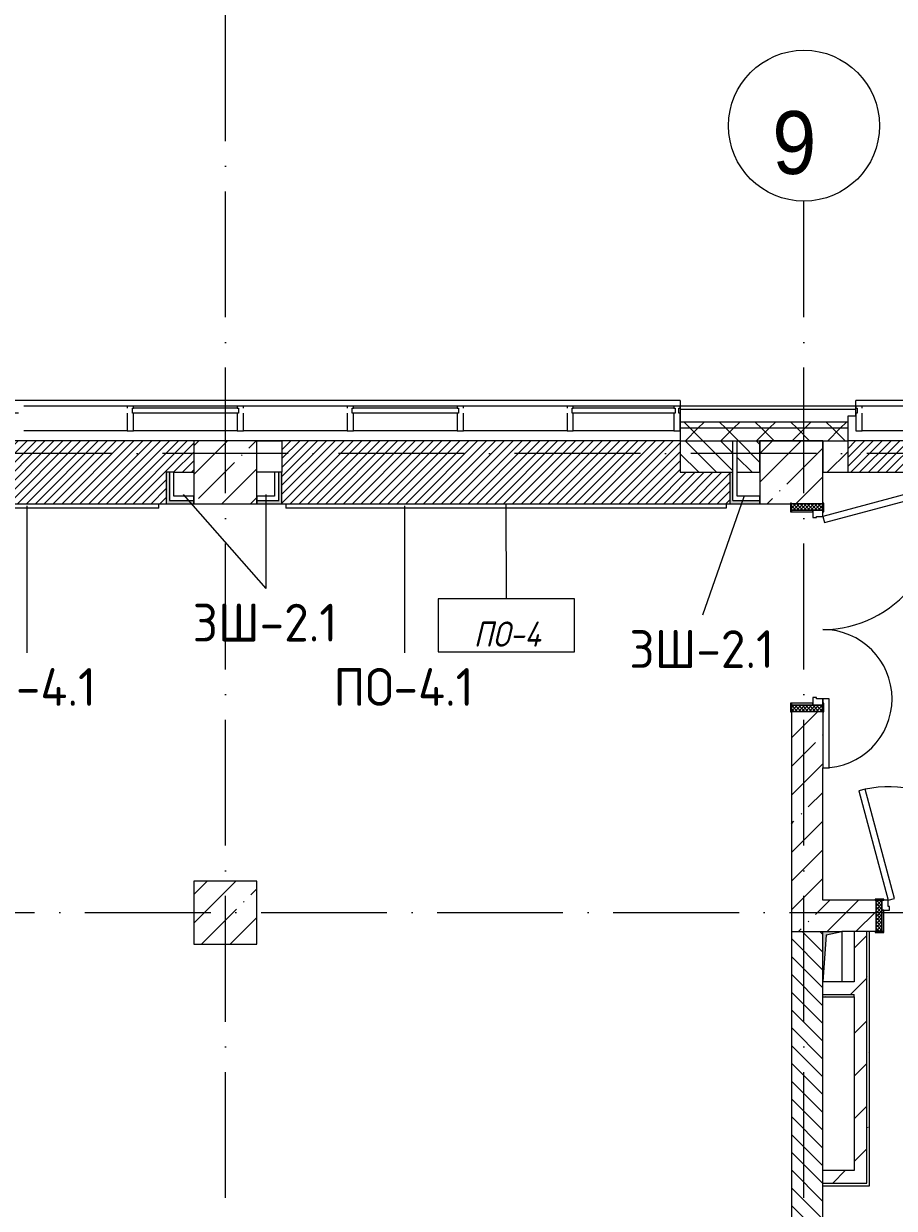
# Model space of a CAD drawing. Header units: millimetres. Extents: x -6467 to 106027, y -7090 to 195095.
# Drawn here: x 8247 to 15168, y 41631 to 51047 of the extents above; entities that cross this region are included whole.
import ezdxf

# ---------------------------------------------------------------- set-up
doc = ezdxf.new("R2010")
doc.units = ezdxf.units.MM
doc.linetypes.add('50_200_ШТРИХ_1Т_ш5_п1_п1_', pattern=[1400, 1000, -200, 0, -200])
for name, color, linetype, lineweight in [('A-DOOR', 7, 'Continuous', 9), ('A-DOOR-2', 7, 'Continuous', 5), ('A-DOOR-FRAM', 7, 'Continuous', 9), ('A-DOOR-FRAM-2', 7, 'Continuous', 5), ('A-FLOR', 7, 'Continuous', 9), ('A-FLOR-IDEN', 7, 'Continuous', 9), ('A-GLAZ', 7, 'Continuous', 5), ('A-GLAZ-CWMG', 7, 'Continuous', 9), ('A-GLAZ-CWMG-1', 7, 'Continuous', 20), ('A-WALL', 7, 'Continuous', 5), ('A-WALL-FNSH-1', 7, 'Continuous', 5), ('A-WALL-IDEN', 7, 'Continuous', 9), ('I-WALL', 7, 'Continuous', 5), ('S-COLS', 7, 'Continuous', 9), ('S-COLS-1', 7, 'Continuous', 5)]:
    doc.layers.add(name, color=color, linetype=linetype, lineweight=lineweight)
for name, color, linetype, lineweight, true_color in [('A-FLOR-PATT-1', 7, 'Continuous', 5, 0xd61c12), ('A-FLOR-PATT-4', 7, 'Continuous', 5, 0x0e5ada), ('A-WALL-1', 7, 'Continuous', 5, 0x77b143), ('I-WALL-1', 7, 'Continuous', 5, 0x787878), ('M-EQPM-1', 7, 'Continuous', 9, 0xaaaaaa), ('M-EQPM-2', 7, 'Continuous', 9, 0xe2e2e2), ('Оси-1', 7, 'Continuous', 20, 0xaaaaaa), ('Оси-2', 7, 'Continuous', 9, 0xaaaaaa), ('Оси-3', 7, '50_200_ШТРИХ_1Т_ш5_п1_п1_', 9, 0xaaaaaa)]:
    doc.layers.add(name, color=color, linetype=linetype, lineweight=lineweight, true_color=true_color)
doc.styles.add('Arial', font='arial.ttf', dxfattribs={"width": 0.9, "height": 500})
doc.styles.add('GOST Common', font='', dxfattribs={"height": 300})
doc.styles.add('GOST Common_I', font='', dxfattribs={"width": 0.9, "height": 200})
doc.styles.get('GOST Common').set_extended_font_data('GOST Common')
doc.styles.get('GOST Common_I').set_extended_font_data('GOST Common', italic=True)
pattern_1 = [(45, (0, 0), (-228.0985, 228.0985), []), (45, (228.1, 0), (-228.0985, 228.0985), [403.225, -80.645, 6.706, -73.939])]
pattern_2 = [(135, (0, 0), (-70.71068, -70.71068), [])]
pattern_3 = [(45, (0, 0), (-141.42136, 141.42136), []), (135, (0, 0), (-141.42136, -141.42136), [])]
pattern_4 = [(45, (0, 0), (-169.7056, 169.7056), [])]
pattern_5 = [(0, (0, 0), (406.4, 101.6), [6.706, -298.094, 6.706, -298.094, -1625.6]), (0, (0, 0), (406.4, 101.6), [-609.6, 6.706, -602.894, 6.706, -298.094, -711.2]), (0, (0, 0), (406.4, 101.6), [-1524, 6.706, -196.494, 6.706, -501.294]), (120, (152.4, 50.8), (-291.18818, 301.15272), [6.706, -298.094, 6.706, -298.094, -1625.6]), (120, (152.4, 50.8), (-291.18818, 301.15272), [-609.6, 6.706, -602.894, 6.706, -298.094, -711.2]), (120, (152.4, 50.8), (-291.18818, 301.15272), [-1524, 6.706, -196.494, 6.706, -501.294]), (240, (203.2, 254), (-115.21182, -402.75272), [6.706, -298.094, 6.706, -298.094, -1625.6]), (240, (203.2, 254), (-115.21182, -402.75272), [-609.6, 6.706, -602.894, 6.706, -298.094, -711.2]), (240, (203.2, 254), (-115.21182, -402.75272), [-1524, 6.706, -196.494, 6.706, -501.294])]

# ---------------------------------------------------------------- blocks, each defined once
blk = doc.blocks.new('BSC_Колонна _Прямоугольная - 500х500-V10-АИ_План этажа Радиаторы_2')
at = {"layer": 'S-COLS-1'}
h = blk.add_hatch(dxfattribs=at)
h.set_pattern_fill('FP_38', color=256, style=0, pattern_type=2)
h.set_pattern_definition([(45, (-9850, -43981.04), (-228.0985, 228.0985), []), (45, (-9621.9, -43981.04), (-228.0985, 228.0985), [403.225, -80.645, 6.706, -73.939])])
h.paths.add_polyline_path([(-250, -250), (250, -250), (250, 250), (-250, 250)])
for p, q in [((250, 250), (-250, 250)), ((-250, 250), (-250, -250)), ((250, -250), (250, 250)), ((-250, -250), (250, -250))]:
    blk.add_line(p, q, dxfattribs=at)
blk = doc.blocks.new('110_Дверь_СКБ_2Ст_Внутренняя1 - СОШ_Д-01_Дв_1650_1350_x2100h_Лестничная клетка _из коридора_ EIS60-25230119-АИ_План этажа Радиаторы_2')
at = {"layer": 'A-DOOR-2'}
h = blk.add_hatch(dxfattribs=at)
h.set_pattern_fill('FP_118', color=256, style=0, pattern_type=2)
h.set_pattern_definition([(135, (1501.41, 189.685), (-14.14214, -14.14214), []), (225, (1501.41, 189.685), (14.14214, -14.14214), [])])
h.paths.add_polyline_path([(837.5, 125), (787.5, 125), (787.5, -125), (837.5, -125), (837.5, -19.5)])
at = {"layer": 'A-DOOR-FRAM-2'}
h = blk.add_hatch(dxfattribs=at)
h.set_pattern_fill('FP_119', color=256, style=0, pattern_type=2)
h.set_pattern_definition([(45, (-621.384, 189.685), (-14.1421, 14.1421), []), (135, (-621.384, 189.685), (-14.1421, -14.1421), [])])
h.paths.add_polyline_path([(-762.5, 125), (-812.5, 125), (-812.5, -125), (-762.5, -125), (-762.5, -19.5)])
at = {"layer": 'A-DOOR'}
for p, q in [((-897.1, 1007.3), (-945.4, 994.3)), ((-945.4, 994.3), (-712.5, 125)), ((-664.2, 137.9), (-897.1, 1007.3)), ((-712.5, 125), (-664.2, 137.9)), ((1287.5, 175), (737.5, 175)), ((737.5, 175), (737.5, 125)), ((737.5, 125), (1287.5, 125)), ((1287.5, 125), (1287.5, 175))]:
    blk.add_line(p, q, dxfattribs=at)
at = {"layer": 'A-DOOR-2'}
for centre, radius, end in [((-712.5, 125), 900, 105), ((737.5, 125), 550, 180)]:
    blk.add_arc(centre, radius, 0, end, dxfattribs=at)
at = {"layer": 'A-DOOR-FRAM'}
for p, q in [((-747.5, 133), (-817.5, 133)), ((-817.5, 133), (-817.5, 125)), ((-817.5, 125), (-747.5, 125)), ((-762.5, 125), (-812.5, 125)), ((-812.5, 125), (-812.5, -125)), ((-712.5, 125), (-762.5, 125)), ((-762.5, 125), (-762.5, 45)), ((-762.5, -125), (-762.5, 125)), ((-747.5, 125), (-762.5, 125)), ((-762.5, 125), (-762.5, 124)), ((-762.5, 124), (-747.5, 124)), ((-747.5, 125), (-747.5, 133)), ((-747.5, 124), (-747.5, 125)), ((-712.5, 75), (-712.5, 125)), ((737.5, 125), (737.5, 75)), ((787.5, 125), (737.5, 125)), ((842.5, 133), (772.5, 133)), ((772.5, 133), (772.5, 125)), ((787.5, 125), (772.5, 125)), ((772.5, 125), (772.5, 124)), ((772.5, 125), (842.5, 125)), ((772.5, 124), (787.5, 124)), ((787.5, 45), (787.5, 125)), ((837.5, 125), (787.5, 125)), ((787.5, 125), (787.5, -125)), ((787.5, 124), (787.5, 125)), ((837.5, -125), (837.5, 125)), ((842.5, 125), (842.5, 133)), ((-762.5, 45), (-702.5, 45)), ((-747.5, 45), (-762.5, 45)), ((-762.5, 45), (-762.5, -125)), ((-747.5, -125), (-747.5, 45)), ((-702.5, 75), (-712.5, 75)), ((-702.5, 45), (-702.5, 75)), ((737.5, 75), (727.5, 75)), ((727.5, 75), (727.5, 45)), ((727.5, 45), (787.5, 45)), ((787.5, 45), (772.5, 45)), ((772.5, 45), (772.5, -125)), ((787.5, -125), (787.5, 45)), ((-747.5, -125), (-817.5, -125)), ((-817.5, -125), (-817.5, -133)), ((-817.5, -133), (-747.5, -133)), ((-812.5, -125), (-762.5, -125)), ((-762.5, -125), (-747.5, -125)), ((-747.5, -133), (-747.5, -125)), ((772.5, -125), (787.5, -125)), ((842.5, -125), (772.5, -125)), ((772.5, -125), (772.5, -133)), ((772.5, -133), (842.5, -133)), ((787.5, -125), (837.5, -125)), ((842.5, -133), (842.5, -125))]:
    blk.add_line(p, q, dxfattribs=at)
blk = doc.blocks.new('Прямоугольный импост - Импост структурный с накладкой - 180мм-22882141-АИ_План этажа Радиаторы_2')
at = {"layer": 'A-GLAZ-CWMG-1'}
for p, q in [((-50, 40), (-50, 180)), ((-50, 180), (0, 180)), ((0, 180), (0, 40)), ((-40, 40), (-50, 40)), ((-50, -17), (-50, 0)), ((-50, 0), (-40, 0)), ((-40, 0), (-40, 40)), ((-10, 40), (-10, 0)), ((0, 40), (-10, 40)), ((-10, 0), (0, 0)), ((0, 0), (0, -17)), ((0, -17), (-50, -17))]:
    blk.add_line(p, q, dxfattribs=at)
blk = doc.blocks.new('Прямоугольный импост - Импост структурный с накладкой - 180мм-22881666-АИ_План этажа Радиаторы_2')
at = {"layer": 'A-GLAZ-CWMG'}
for p, q in [((6448.9, 48008), (5650, 48008)), ((6448.9, 47991), (5650, 47991)), ((6448.9, 47811), (5650, 47811))]:
    blk.add_line(p, q, dxfattribs=at)
blk = doc.blocks.new('Прямоугольный импост - Импост структурный с накладкой - 180мм-22512541-АИ_План этажа Радиаторы_2')
at = {"layer": 'A-GLAZ-CWMG-1'}
for p, q in [((-25, 40), (-25, 180)), ((-25, 180), (25, 180)), ((25, 180), (25, 40)), ((-25, -17), (-25, 0)), ((15, 40), (15, 0)), ((25, 40), (15, 40)), ((15, 0), (25, 0)), ((25, 0), (25, -17)), ((25, -17), (-25, -17))]:
    blk.add_line(p, q, dxfattribs=at)
blk = doc.blocks.new('Прямоугольный импост - Импост структурный с накладкой - 180мм-22881668-АИ_План этажа Радиаторы_2')
at = {"layer": 'A-GLAZ-CWMG'}
for p, q in [((12566.1, 48008), (11742.2, 48008)), ((12566.1, 47811), (11742.2, 47811))]:
    blk.add_line(p, q, dxfattribs=at)
blk = doc.blocks.new('Прямоугольный импост - Импост структурный с накладкой - 180мм-V245-АИ_План этажа Радиаторы_2')
at = {"layer": 'A-GLAZ-CWMG-1'}
for p, q in [((-25, 40), (-25, 180)), ((-25, 180), (25, 180)), ((25, 180), (25, 40)), ((-15, 40), (-25, 40)), ((-25, -17), (-25, 0)), ((-25, 0), (-15, 0)), ((-15, 0), (-15, 40)), ((25, 0), (25, -17)), ((25, -17), (-25, -17))]:
    blk.add_line(p, q, dxfattribs=at)
blk = doc.blocks.new('Прямоугольный импост - Импост структурный с накладкой - 180мм-V246-АИ_План этажа Радиаторы_2')
at = {"layer": 'A-GLAZ-CWMG'}
for p, q in [((11692.2, 48008), (10868.3, 48008)), ((11692.2, 47991), (10868.3, 47991)), ((11692.2, 47811), (10868.3, 47811))]:
    blk.add_line(p, q, dxfattribs=at)
blk = doc.blocks.new('Прямоугольный импост - Импост структурный с накладкой - 180мм-22512539-АИ_План этажа Радиаторы_2')
at = {"layer": 'A-GLAZ-CWMG'}
for p, q in [((15687, 48008), (14912, 48008)), ((15687, 47811), (14912, 47811))]:
    blk.add_line(p, q, dxfattribs=at)
blk = doc.blocks.new('Прямоугольный импост - Импост структурный с накладкой - 180мм-22512563-АИ_План этажа Радиаторы_2')
at = {"layer": 'A-GLAZ-CWMG-1'}
for p, q in [((0, 180), (-50, 180)), ((-50, 180), (-50, 40)), ((0, 40), (0, 180)), ((-50, 0), (-50, -17)), ((-10, 0), (-10, 40)), ((-10, 40), (0, 40)), ((0, 0), (-10, 0)), ((0, -17), (0, 0)), ((-50, -17), (0, -17))]:
    blk.add_line(p, q, dxfattribs=at)
blk = doc.blocks.new('Канал вертикальный прямоугольный - Шахта - значок проема-24087328-АИ_План этажа Радиаторы_2')
at = {"layer": 'M-EQPM-2'}
blk.add_hatch(color=256, dxfattribs=at).paths.add_polyline_path([(75, 200), (-75, 200), (-75, -200), (-47.5, 172.5)])
at = {"layer": 'M-EQPM-1'}
for p, q in [((-75, -200), (-75, 200)), ((-75, 200), (75, 200)), ((-47.5, 172.5), (75, 200)), ((75, 200), (75, -200)), ((-47.5, 172.5), (-75, -200)), ((75, -200), (-75, -200))]:
    blk.add_line(p, q, dxfattribs=at)
blk = doc.blocks.new('Отлив_СКБ - Отлив витража-V409-АИ_План этажа Радиаторы_2')
at = {"layer": 'A-GLAZ'}
for p, q in [((0, 57), (0, 100)), ((875, 100), (0, 100)), ((875, 100), (875, 57)), ((0, 2), (10, 2)), ((865, 2), (875, 2))]:
    blk.add_line(p, q, dxfattribs=at)
blk = doc.blocks.new('Отлив_СКБ - Отлив витража-25813951-АИ_План этажа Радиаторы_2')
at = {"layer": 'A-GLAZ'}
for p, q in [((0, 57), (0, 100)), ((7855, 100), (0, 100)), ((7855, 100), (7855, 57)), ((30, 2), (848.9, 2)), ((1752.8, 2), (2596.7, 2)), ((3500.6, 2), (4344.4, 2)), ((5248.3, 2), (6092.2, 2)), ((6996.1, 2), (7815, 2)), ((7845, 2), (7855, 2)), ((838.9, 0), (40, 0)), ((2586.7, 0), (1762.8, 0)), ((4334.4, 0), (3510.6, 0)), ((6082.2, 0), (5258.3, 0)), ((7805, 0), (7006.1, 0))]:
    blk.add_line(p, q, dxfattribs=at)
blk = doc.blocks.new('Ось сетки - Круг_Ø6_00__ISO-2_5_0_9K_-17386508-АИ_План этажа Радиаторы_2')
at = {"layer": 'Оси-1'}
blk.add_circle((0, 0), 3, dxfattribs=at)
blk = doc.blocks.new('AAR_СКБ_Марка_Перекрытия_1 мм - Марка пола-27961726-АИ_План этажа Радиаторы_2')
at = {"layer": 'A-FLOR-IDEN'}
for p, q in [((2.723, 2.101), (-2.69, 2.101)), ((-2.69, 2.101), (-2.69, 0)), ((2.723, 0), (2.723, 2.101)), ((-2.69, 0), (2.723, 0))]:
    blk.add_line(p, q, dxfattribs=at)

msp = doc.modelspace()

# ---------------------------------------------------------------- hatches: boundary and pattern name
at = {"layer": 'A-FLOR-PATT-1'}
h = msp.add_hatch(dxfattribs=at)
h.set_pattern_fill('FP_362', color=256, style=0, pattern_type=2)
h.set_pattern_definition([(45, (7600, 47481.04), (-35.3553, 35.3553), [])])
h.paths.add_polyline_path([(9362.1, 47231), (9380, 47231), (9380, 47481), (9600, 47481), (9600, 47731), (5600, 47731), (5600, 47481), (5841.1, 47481), (5841.1, 47231), (6150.5, 47231)])
h = msp.add_hatch(dxfattribs=at)
h.set_pattern_fill('FP_363', color=256, style=0, pattern_type=2)
h.set_pattern_definition([(45, (12100, 47481.04), (-35.3553, 35.3553), [])])
h.paths.add_polyline_path([(12794.5, 47231), (13860, 47231), (13860, 47481), (13465, 47481), (13465, 47731), (10300, 47731), (10300, 47231)])
at = {"layer": 'A-FLOR-PATT-4'}
h = msp.add_hatch(dxfattribs=at)
h.set_pattern_fill('FP_353', color=256, style=0, pattern_type=2)
h.set_pattern_definition([(225, (15300, 47606.04), (35.3553, -35.3553), [])])
h.paths.add_polyline_path([(14800, 47481), (15800, 47481), (15800, 47731), (14800, 47731), (14800, 47555.3)])
at = {"layer": 'A-WALL'}
h = msp.add_hatch(dxfattribs=at)
h.set_pattern_fill('FP_125', color=256, style=0, pattern_type=2)
h.set_pattern_definition(pattern_3)
h.paths.add_polyline_path([(23650, 47831), (23700, 47831), (23700, 47881), (15800, 47881), (15800, 47831), (22760.4, 47831)])
h.paths.add_polyline_path([(14800, 47831), (14800, 47881), (13465, 47881), (13465, 47831), (14455.5, 47831)])
h.paths.add_polyline_path([(5600, 47831), (5600, 47881), (-2550, 47881), (-2550, 47831), (2828.5, 47831)])
h = msp.add_hatch(dxfattribs=at)
h.set_pattern_fill('FP_125', color=256, style=0, pattern_type=2)
h.set_pattern_definition(pattern_3)
h.paths.add_polyline_path([(23550, 47731), (23650, 47731), (23650, 47831), (15800, 47831), (15800, 47731), (22760.4, 47731)])
h.paths.add_polyline_path([(14800, 47731), (14800, 47831), (13465, 47831), (13465, 47731), (14455.5, 47731)])
h.paths.add_polyline_path([(5600, 47731), (5600, 47831), (-2450, 47831), (-2450, 47731), (2828.5, 47731)])
h = msp.add_hatch(dxfattribs=at)
h.set_pattern_fill('FP_1', color=256, style=0, pattern_type=2)
h.set_pattern_definition(pattern_1)
h.paths.add_polyline_path([(23050, 47481), (23550, 47481), (23550, 47731), (15800, 47731), (15800, 47481), (22760.4, 47481)])
h.paths.add_polyline_path([(14600, 47481), (14800, 47481), (14800, 47731), (14600, 47731), (14600, 47555.3)])
h = msp.add_hatch(dxfattribs=at)
h.set_pattern_fill('FP_1', color=256, style=0, pattern_type=2)
h.set_pattern_definition(pattern_1)
h.paths.add_polyline_path([(14350, 43831), (14600, 43831), (14600, 45581), (14350, 45581), (14350, 44739.5)])
h = msp.add_hatch(dxfattribs=at)
h.set_pattern_fill('FP_1', color=256, style=0, pattern_type=2)
h.set_pattern_definition(pattern_1)
h.paths.add_polyline_path([(23050, 43831), (23050, 44081), (16670, 44081), (16670, 43831), (22760.4, 43831)])
h.paths.add_polyline_path([(14750, 43831), (15020, 43831), (15020, 44081), (14600, 44081), (14600, 43831), (14627.5, 43831)])
at = {"layer": 'A-WALL-1'}
for points in [[(9405, 47256), (9405, 47481), (9380, 47481), (9380, 47256)], [(10300, 47231), (10300, 47481), (10275, 47481), (10275, 47231)], [(13885, 47256), (13885, 47481), (13860, 47481), (13860, 47256)], [(9600, 47231), (9600, 47256), (9380, 47256), (9380, 47231), (9472.5, 47231)], [(10100, 47231), (10275, 47231), (10275, 47256), (10100, 47256)], [(14100, 47231), (14100, 47256), (13860, 47256), (13860, 47231)]]:
    msp.add_hatch(color=256, dxfattribs=at).paths.add_polyline_path(points)
at = {"layer": 'I-WALL'}
h = msp.add_hatch(dxfattribs=at)
h.set_pattern_fill('FP_2', color=256, style=0, pattern_type=2)
h.set_pattern_definition(pattern_2)
h.paths.add_polyline_path([(13920, 47481), (14100, 47481), (14100, 47731), (13920, 47731), (13920, 47555.3)])
h.paths.add_polyline_path([(13885, 47481), (13885, 47731), (13465, 47731), (13465, 47481), (13860, 47481)])
h = msp.add_hatch(dxfattribs=at)
h.set_pattern_fill('FP_2', color=256, style=0, pattern_type=2)
h.set_pattern_definition(pattern_2)
h.paths.add_polyline_path([(14600, 32731), (14598, 33749), (14350, 33749), (14350, 32731)])
h.paths.add_polyline_path([(14600, 35511), (14600, 38231), (14350, 38231), (14352, 35513), (14598, 35511)])
h.paths.add_polyline_path([(14600, 38731), (14600, 43831), (14350, 43831), (14350, 38731), (14477.8, 38731)])
h = msp.add_hatch(dxfattribs=at)
h.set_pattern_fill('FP_5', color=256, style=0, pattern_type=2)
h.set_pattern_definition(pattern_4)
h.paths.add_polyline_path([(14850, 41931), (14950, 41931), (14950, 43831), (14850, 43831), (14850, 43311)])
h = msp.add_hatch(dxfattribs=at)
h.set_pattern_fill('FP_5', color=256, style=0, pattern_type=2)
h.set_pattern_definition(pattern_4)
h.paths.add_polyline_path([(14627.5, 43331), (14850, 43331), (14850, 43431), (14600, 43431), (14600, 43331)])
h = msp.add_hatch(dxfattribs=at)
h.set_pattern_fill('FP_5', color=256, style=0, pattern_type=2)
h.set_pattern_definition(pattern_4)
h.paths.add_polyline_path([(14950, 41831), (14950, 41931), (14600, 41931), (14600, 41831)])
at = {"layer": 'I-WALL-1'}
h = msp.add_hatch(dxfattribs=at)
h.set_pattern_fill('FP_3', color=256, style=0, pattern_type=2)
h.set_pattern_definition(pattern_5)
h.paths.add_polyline_path([(14950, 41831), (14970, 41831), (14970, 43831), (14950, 43831), (14950, 41923.8)])
h = msp.add_hatch(dxfattribs=at)
h.set_pattern_fill('FP_3', color=256, style=0, pattern_type=2)
h.set_pattern_definition(pattern_5)
h.paths.add_polyline_path([(14850, 43311), (14850, 43331), (14600, 43331), (14600, 43311)])
h = msp.add_hatch(dxfattribs=at)
h.set_pattern_fill('FP_3', color=256, style=0, pattern_type=2)
h.set_pattern_definition(pattern_5)
h.paths.add_polyline_path([(14600, 41811), (14970, 41811), (14970, 41831), (14600, 41831)])
at = {"layer": 'S-COLS-1'}
h = msp.add_hatch(dxfattribs=at)
h.set_pattern_fill('FP_1', color=256, style=0, pattern_type=2)
h.set_pattern_definition(pattern_1)
h.paths.add_polyline_path([(9600, 47231), (10100, 47231), (10100, 47731), (9600, 47731), (9600, 47555.3)])
h = msp.add_hatch(dxfattribs=at)
h.set_pattern_fill('FP_1', color=256, style=0, pattern_type=2)
h.set_pattern_definition(pattern_1)
h.paths.add_polyline_path([(14100, 47231), (14342, 47231), (14342, 47236), (14350, 47236), (14350, 47231), (14600, 47231), (14600, 47731), (14100, 47731), (14100, 47481)])

# ---------------------------------------------------------------- linework, layer by layer
at = {"layer": 'A-FLOR'}
for p, q in [((9600, 47731), (5600, 47731)), ((13465, 47731), (10300, 47731)), ((10300, 47731), (10300, 47481)), ((15800, 47731), (14800, 47731)), ((9440, 47481), (9600, 47481)), ((14800, 47481), (15800, 47481)), ((5841.1, 47231), (9380, 47231)), ((10300, 47231), (13860, 47231))]:
    msp.add_line(p, q, dxfattribs=at)
at = {"layer": 'A-FLOR-IDEN'}
msp.add_line((12080, 47231), (12083.4, 46475.5), dxfattribs=at)
at = {"layer": 'A-WALL'}
for p, q in [((14862, 47981), (13465, 47981)), ((14800, 47881), (13465, 47881)), ((14800, 47831), (13465, 47831)), ((10300, 47731), (10100, 47731)), ((10100, 47731), (10300, 47731)), ((13465, 47731), (13465, 47481)), ((13465, 47731), (14100, 47731)), ((13885, 47256), (13885, 47731)), ((13920, 47291), (13920, 47731)), ((14100, 47481), (14100, 47731)), ((14600, 47731), (14600, 47481)), ((14800, 47481), (14800, 47731)), ((9440, 47481), (9405, 47481)), ((9405, 47481), (9405, 47256)), ((9440, 47291), (9440, 47481)), ((10240, 47481), (10100, 47481)), ((10240, 47481), (10240, 47291)), ((10275, 47481), (10240, 47481)), ((10275, 47256), (10275, 47481)), ((13465, 47481), (13885, 47481)), ((13920, 47481), (14100, 47481)), ((14600, 47481), (14800, 47481)), ((9600, 47291), (9440, 47291)), ((9600, 47256), (9600, 47291)), ((10240, 47291), (10100, 47291)), ((10100, 47291), (10100, 47256)), ((14100, 47291), (13920, 47291)), ((14100, 47256), (14100, 47291)), ((9320, 47196), (5871.1, 47196)), ((9320, 47196), (9320, 47231)), ((9405, 47256), (9600, 47256)), ((10100, 47256), (10275, 47256)), ((10330, 47231), (10330, 47196)), ((13830, 47196), (10330, 47196)), ((13830, 47231), (13830, 47196)), ((13885, 47256), (14100, 47256)), ((14350, 45576), (14350, 38731)), ((14600, 44081), (14600, 45131)), ((15015, 44081), (14600, 44081)), ((14350, 43831), (14600, 43831)), ((15015, 43831), (14750, 43831)), ((14950, 41831), (14950, 43831)), ((14600, 38731), (14600, 43431)), ((14600, 43331), (14850, 43331)), ((14850, 43311), (14850, 43331)), ((14600, 41831), (14950, 41831))]:
    msp.add_line(p, q, dxfattribs=at)
at = {"layer": 'A-WALL-FNSH-1'}
for p, q in [((14862, 48008), (13465, 48008)), ((13465, 48008), (13465, 47731)), ((14800, 47731), (14800, 47930.2)), ((14800, 47930.2), (14862, 47930.2)), ((14862, 47930.2), (14862, 48008)), ((14100, 47731), (14800, 47731)), ((9405, 47481), (9380, 47481)), ((9380, 47481), (9380, 47231)), ((10300, 47481), (10275, 47481)), ((10300, 47231), (10300, 47481)), ((13860, 47481), (13860, 47231)), ((9380, 47231), (9600, 47231)), ((9600, 47231), (9600, 47256)), ((10100, 47256), (10100, 47231)), ((10100, 47231), (10300, 47231)), ((13860, 47231), (14100, 47231)), ((14100, 47231), (14100, 47256)), ((14850, 43831), (14850, 43431)), ((14970, 41811), (14970, 43831)), ((14850, 43431), (14600, 43431)), ((14600, 43311), (14850, 43311)), ((14850, 43311), (14850, 41931)), ((14850, 41931), (14600, 41931)), ((14600, 41811), (14970, 41811))]:
    msp.add_line(p, q, dxfattribs=at)
at = {"layer": 'A-WALL-IDEN'}
for p, q in [((9514, 47304.7), (10171.2, 46556.7)), ((10171.2, 47304.7), (10171.2, 46556.7)), ((13971.2, 47285.9), (13643, 46346.6)), ((8271.8, 47213.5), (8271.8, 46045.3)), ((11274, 47213.5), (11274, 46045.3))]:
    msp.add_line(p, q, dxfattribs=at)
at = {"layer": 'S-COLS'}
msp.add_line((14100, 47731), (14100, 47481), dxfattribs=at)
at = {"layer": 'S-COLS-1'}
for p, q in [((10100, 47731), (9600, 47731)), ((9600, 47731), (9600, 47231)), ((10100, 47231), (10100, 47731)), ((14600, 47731), (14100, 47731)), ((14600, 47236), (14600, 47731)), ((14100, 47481), (14100, 47231)), ((9600, 47231), (10100, 47231)), ((14100, 47231), (14342, 47231))]:
    msp.add_line(p, q, dxfattribs=at)
at = {"layer": 'Оси-3'}
for p, q in [((9850, -5889.7), (9850, 91281)), ((14450, -5889.7), (14450, 49636.1)), ((25750, 47631), (-5267.3, 47631)), ((-5267.3, 43981), (25750, 43981))]:
    msp.add_line(p, q, dxfattribs=at)

# ---------------------------------------------------------------- block references
at = {"layer": 'A-DOOR-2', "rotation": 269.9999999999999}
msp.add_blockref('110_Дверь_СКБ_2Ст_Внутренняя1 - СОШ_Д-01_Дв_1650_1350_x2100h_Лестничная клетка _из коридора_ EIS60-25230119-АИ_План этажа Радиаторы_2', (14475, 46418.5), dxfattribs=at)
at = {"layer": 'A-DOOR-2'}
msp.add_blockref('110_Дверь_СКБ_2Ст_Внутренняя1 - СОШ_Д-01_Дв_1650_1350_x2100h_Лестничная клетка _из коридора_ EIS60-25230119-АИ_План этажа Радиаторы_2', (15832.5, 43956), dxfattribs=at)
at = {"layer": 'A-FLOR-IDEN', "xscale": 199.9999999999999, "yscale": 199.9999999999999, "zscale": 199.9999999999999}
msp.add_blockref('AAR_СКБ_Марка_Перекрытия_1 мм - Марка пола-27961726-АИ_План этажа Радиаторы_2', (12080, 46055.3), dxfattribs=at)
at = {"layer": 'A-GLAZ'}
for name, p in [('Отлив_СКБ - Отлив витража-25813951-АИ_План этажа Радиаторы_2', (5610, 47951)), ('Отлив_СКБ - Отлив витража-V409-АИ_План этажа Радиаторы_2', (14862, 47951))]:
    msp.add_blockref(name, p, dxfattribs=at)
at = {"layer": 'A-GLAZ-CWMG'}
for name, p in [('Прямоугольный импост - Импост структурный с накладкой - 180мм-22881668-АИ_План этажа Радиаторы_2', (-3495.6, 0)), ('Прямоугольный импост - Импост структурный с накладкой - 180мм-V246-АИ_План этажа Радиаторы_2', (-1747.8, 0)), ('Прямоугольный импост - Импост структурный с накладкой - 180мм-22881668-АИ_План этажа Радиаторы_2', (-1747.8, 0)), ('Прямоугольный импост - Импост структурный с накладкой - 180мм-V246-АИ_План этажа Радиаторы_2', (0, 0)), ('Прямоугольный импост - Импост структурный с накладкой - 180мм-22881668-АИ_План этажа Радиаторы_2', (0, 0)), ('Прямоугольный импост - Импост структурный с накладкой - 180мм-22881666-АИ_План этажа Радиаторы_2', (6966.1, 0)), ('Прямоугольный импост - Импост структурный с накладкой - 180мм-22512539-АИ_План этажа Радиаторы_2', (0, 0))]:
    msp.add_blockref(name, p, dxfattribs=at)
at = {"layer": 'A-GLAZ-CWMG', "extrusion": (0, 0, -1), "rotation": 180}
for name, p in [('Прямоугольный импост - Импост структурный с накладкой - 180мм-22512541-АИ_План этажа Радиаторы_2', (-9095.6, 47991)), ('Прямоугольный импост - Импост структурный с накладкой - 180мм-V245-АИ_План этажа Радиаторы_2', (-9969.4, 47991)), ('Прямоугольный импост - Импост структурный с накладкой - 180мм-22512541-АИ_План этажа Радиаторы_2', (-10843.3, 47991)), ('Прямоугольный импост - Импост структурный с накладкой - 180мм-V245-АИ_План этажа Радиаторы_2', (-11717.2, 47991)), ('Прямоугольный импост - Импост структурный с накладкой - 180мм-22512541-АИ_План этажа Радиаторы_2', (-12591.1, 47991)), ('Прямоугольный импост - Импост структурный с накладкой - 180мм-22882141-АИ_План этажа Радиаторы_2', (-13465, 47991))]:
    msp.add_blockref(name, p, dxfattribs=at)
at = {"layer": 'A-GLAZ-CWMG', "rotation": 180}
msp.add_blockref('Прямоугольный импост - Импост структурный с накладкой - 180мм-22512563-АИ_План этажа Радиаторы_2', (14862, 47991), dxfattribs=at)
at = {"layer": 'M-EQPM-1'}
msp.add_blockref('Канал вертикальный прямоугольный - Шахта - значок проема-24087328-АИ_План этажа Радиаторы_2', (14675, 43631), dxfattribs=at)
at = {"layer": 'S-COLS'}
msp.add_blockref('BSC_Колонна _Прямоугольная - 500х500-V10-АИ_План этажа Радиаторы_2', (9850, 43981), dxfattribs=at)
at = {"layer": 'Оси-1', "xscale": 199.9999999999999, "yscale": 199.9999999999999, "zscale": 199.9999999999999}
msp.add_blockref('Ось сетки - Круг_Ø6_00__ISO-2_5_0_9K_-17386508-АИ_План этажа Радиаторы_2', (14450, 50236.1), dxfattribs=at)

# ---------------------------------------------------------------- texts
at = {"layer": 'A-FLOR-IDEN', "insert": (12090.2, 46195.1), "char_height": 200, "width": 572.4, "attachment_point": 5, "line_spacing_factor": 1.022766, "style": 'GOST Common_I'}
msp.add_mtext('\\pxqc,t0.9,1.8,2.7,3.6,4.5,5.4,6.3,7.2,8.1,9,9.9,10.8,11.7,12.6,13.5,14.4,15.3,16.2,17.1,18,18.9,19.8,20.7,21.6,22.5,23.4,24.3,25.2,26.1,27,27.9,28.8;{ПО-4}', dxfattribs=at)
at = {"layer": 'A-WALL-IDEN', "char_height": 300, "attachment_point": 2, "line_spacing_factor": 1.022766, "style": 'GOST Common'}
for s, insert, width in [('\\pxqc,t0.26667,0.53333,0.8,1.06667,1.33333,1.6,1.86667,2.13333,2.4,2.66667,2.93333,3.2,3.46667,3.73333,4,4.26667,4.53333,4.8,5.06667,5.33333,5.6,5.86667,6.13333,6.4,6.66667,6.93333,7.2,7.46667,7.73333,8,8.26667,8.53333;{ЗШ-2.1}', (10165.2, 46436.2), 1190), ('\\pxqc,t0.26667,0.53333,0.8,1.06667,1.33333,1.6,1.86667,2.13333,2.4,2.66667,2.93333,3.2,3.46667,3.73333,4,4.26667,4.53333,4.8,5.06667,5.33333,5.6,5.86667,6.13333,6.4,6.66667,6.93333,7.2,7.46667,7.73333,8,8.26667,8.53333;{ЗШ-2.1}', (10165.2, 46436.2), 1190), ('\\pxqc,t0.26667,0.53333,0.8,1.06667,1.33333,1.6,1.86667,2.13333,2.4,2.66667,2.93333,3.2,3.46667,3.73333,4,4.26667,4.53333,4.8,5.06667,5.33333,5.6,5.86667,6.13333,6.4,6.66667,6.93333,7.2,7.46667,7.73333,8,8.26667,8.53333;{ЗШ-2.1}', (13637, 46226.1), 1190), ('\\pxqc,t0.26667,0.53333,0.8,1.06667,1.33333,1.6,1.86667,2.13333,2.4,2.66667,2.93333,3.2,3.46667,3.73333,4,4.26667,4.53333,4.8,5.06667,5.33333,5.6,5.86667,6.13333,6.4,6.66667,6.93333,7.2,7.46667,7.73333,8,8.26667,8.53333;{ПО-4.1}', (8264.8, 45924.9), 1178), ('\\pxqc,t0.26667,0.53333,0.8,1.06667,1.33333,1.6,1.86667,2.13333,2.4,2.66667,2.93333,3.2,3.46667,3.73333,4,4.26667,4.53333,4.8,5.06667,5.33333,5.6,5.86667,6.13333,6.4,6.66667,6.93333,7.2,7.46667,7.73333,8,8.26667,8.53333;{ПО-4.1}', (11267, 45924.9), 1178)]:
    msp.add_mtext(s, dxfattribs=dict(at, insert=insert, width=width))
at = {"layer": 'Оси-2', "insert": (14373.1, 50098.6), "char_height": 500, "width": 358.2, "attachment_point": 5, "line_spacing_factor": 0.936439, "style": 'Arial'}
msp.add_mtext('\\pxqc,t4.572,9.144,13.716,18.288,22.86,27.432,32.004,36.576,41.148,45.72,50.292,54.864,59.436,64.008,68.58,73.152,77.724,82.296,86.868,91.44,96.012,100.584,105.156,109.728,114.3,118.872,123.444,128.016,132.588,137.16,141.732,146.304;{9}', dxfattribs=at)

doc.saveas('drawing.dxf')
